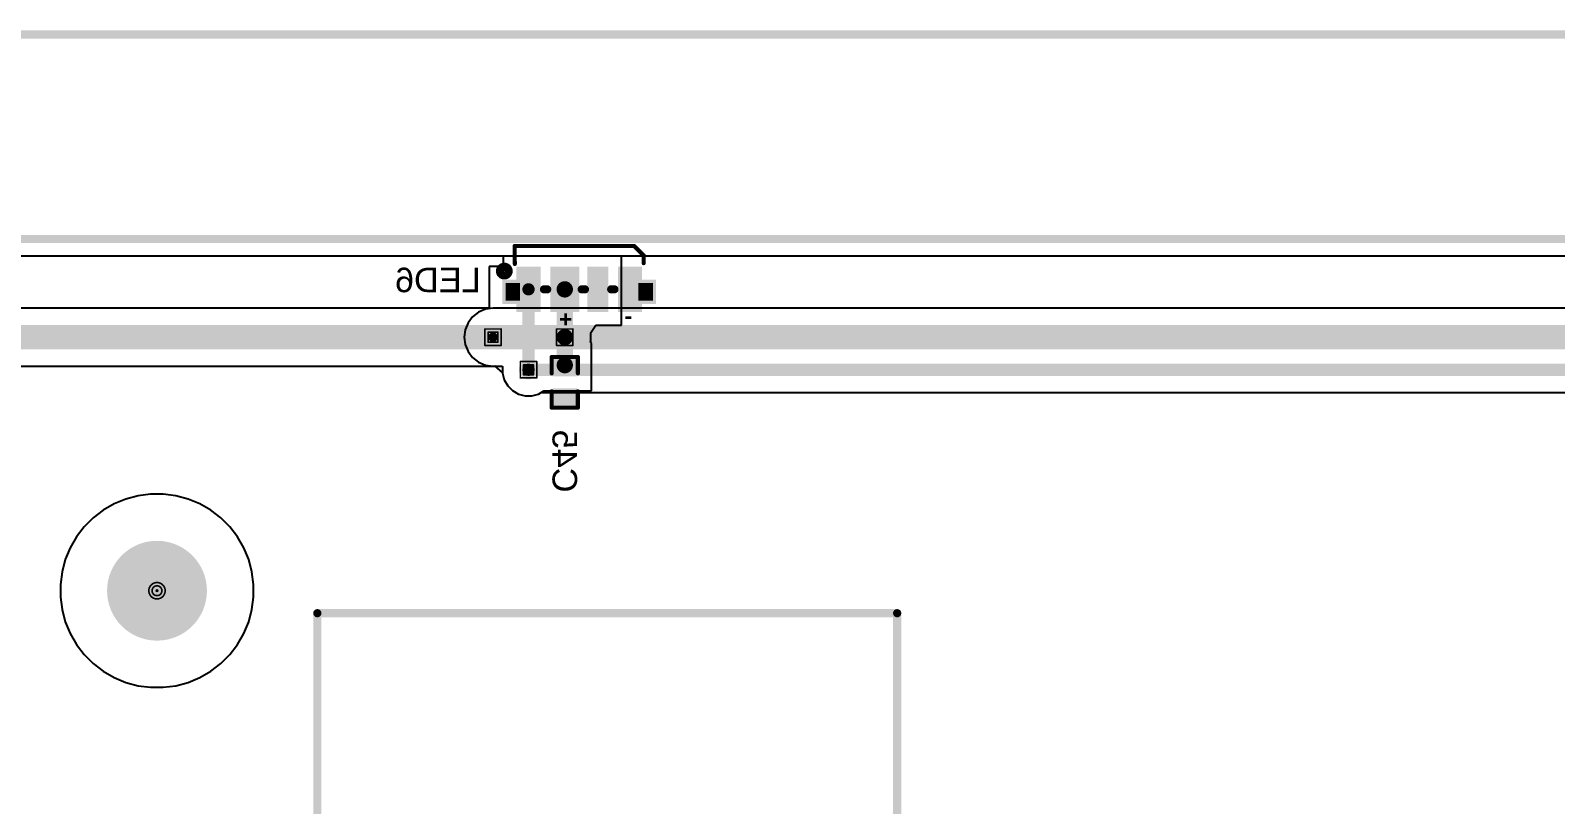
# Model space of a CAD drawing. Header units: inches. Extents: x 0 to 386, y 0 to 148.
# Drawn here: x 164.97 to 212.3, y 63.72 to 87.76 of the extents above; entities that cross this region are included whole.
import ezdxf

# ---------------------------------------------------------------- set-up
doc = ezdxf.new("R2010")
doc.units = ezdxf.units.IN
for name, color, linetype in [('Board outline', 216, 'Continuous'), ('Bottom Layer', 5, 'Continuous'), ('Bottom Overlay', 54, 'Continuous'), ('Bottom Paste', 16, 'Continuous'), ('Bottom Solder', 6, 'Continuous'), ('Dimensions', 6, 'Continuous'), ('Drill Drawing', 1, 'Continuous'), ('Multi-Layer', 9, 'Continuous'), ('Pad Holes', 156, 'Continuous'), ('Top Layer', 1, 'Continuous'), ('Top Overlay', 2, 'Continuous'), ('Top Solder', 216, 'Continuous'), ('Via Holes', 16, 'Continuous')]:
    doc.layers.add(name, color=color, linetype=linetype)
doc.styles.add('Arial', font='', dxfattribs={"height": 0.2})
doc.styles.add('Arial_Bold', font='', dxfattribs={"height": 0.2})
doc.styles.get('Arial').set_extended_font_data('Arial')
doc.styles.get('Arial_Bold').set_extended_font_data('Arial', bold=True)

# ---------------------------------------------------------------- blocks, each defined once
blk = doc.blocks.new('SK6812SIDE_A_B_1')
at = {"layer": 'Bottom Layer'}
for points in [[(-1.84999757, 0.63750063), (-1.29999867, 0.63750063), (-1.29999867, -0.56249951), (-1.84999757, -0.56249951)], [(-0.7999996699999999, 0.63750063), (-0.09999852999999999, 0.63750063), (-0.09999852999999999, -0.56249951), (-0.7999996699999999, -0.56249951)], [(0.35000057, 0.63750063), (0.7999996699999999, 0.63750063), (0.7999996699999999, -0.56249951), (0.35000057, -0.56249951)], [(1.84999757, -0.56249951), (1.29999867, -0.56249951), (1.29999867, 0.63750063), (1.84999757, 0.63750063)], [(-2.28499797, 0.23749889), (-1.83499887, 0.23749889), (-1.83499887, -0.31250001), (-2.28499797, -0.31250001)], [(2.28499797, -0.3125000100000001), (1.83499887, -0.3125000099999999), (1.83499887, 0.23749889), (2.28499797, 0.23749889)]]:
    blk.add_hatch(color=5, dxfattribs=at).paths.add_polyline_path(points)
at = {"layer": 'Bottom Paste'}
for points in [[(-1.84999757, 0.63750063), (-1.29999867, 0.63750063), (-1.29999867, -0.56249951), (-1.84999757, -0.56249951)], [(-0.7999996699999999, 0.63750063), (-0.09999852999999999, 0.63750063), (-0.09999852999999999, -0.56249951), (-0.7999996699999999, -0.56249951)], [(0.35000057, 0.63750063), (0.7999996699999999, 0.63750063), (0.7999996699999999, -0.56249951), (0.35000057, -0.56249951)], [(1.84999757, -0.56249951), (1.29999867, -0.56249951), (1.29999867, 0.63750063), (1.84999757, 0.63750063)], [(-2.28499797, 0.23749889), (-1.83499887, 0.23749889), (-1.83499887, -0.31250001), (-2.28499797, -0.31250001)], [(2.28499797, -0.3125000100000001), (1.83499887, -0.3125000099999999), (1.83499887, 0.23749889), (2.28499797, 0.23749889)]]:
    blk.add_hatch(color=16, dxfattribs=at).paths.add_polyline_path(points)
at = {"layer": 'Bottom Solder'}
for points in [[(-1.95159757, 0.73910063), (-1.19839867, 0.73910063), (-1.19839867, -0.66409951), (-1.95159757, -0.66409951)], [(-0.90159967, 0.73910063), (0.00160147, 0.73910063), (0.00160147, -0.66409951), (-0.90159967, -0.66409951)], [(0.24840057, 0.73910063), (0.90159967, 0.73910063), (0.90159967, -0.66409951), (0.24840057, -0.66409951)], [(1.95159757, -0.66409951), (1.19839867, -0.66409951), (1.19839867, 0.73910063), (1.95159757, 0.73910063)], [(-2.38659797, 0.33909889), (-1.73339887, 0.33909889), (-1.73339887, -0.41410001), (-2.38659797, -0.41410001)], [(2.38659797, -0.41410001), (1.73339887, -0.4141000099999999), (1.73339887, 0.33909889), (2.38659797, 0.3390988899999999)]]:
    blk.add_hatch(color=6, dxfattribs=at).paths.add_polyline_path(points)
at = {"layer": 'Bottom Overlay'}
for points in [[(-2.00644506, 1.3834999, 0.127, 0.127, 0), (1.70431968, 1.38349736, 0.127, 0.127, 0)], [(-2.00644506, 1.3834999, 0.127, 0.127, 0), (-1.99999854, 0.82490056, 0.127, 0.127, 0)], [(1.70431968, 1.38349736, 0.127, 0.127, 0), (2.00000108, 1.08781596, 0.127, 0.127, 0)], [(1.99999854, 0.85029802, 0.127, 0.127, 0), (2.00000108, 1.0922, 0.127, 0.127, 0)], [(-1.09240066, 0.0375031, 0.254, 0.254, 0), (-0.9939934399999999, 0.03750056, 0.254, 0.254, 0)], [(0.07760208, 0.03750056, 0.254, 0.254, 0), (0.17600168, 0.0375031, 0.254, 0.254, 0)], [(0.99200462, 0.03750056, 0.254, 0.254, 0), (1.09040422, 0.03750056, 0.254, 0.254, 0)]]:
    blk.add_lwpolyline(points, format="xyseb", dxfattribs=at)
for points in [[(-2.03819506, 1.3834999, 0.0635, 0.0635, 1), (-1.97469506, 1.3834999, 0.0635, 0.0635, 1)], [(-2.03819506, 1.3834999, 0.0635, 0.0635, 1), (-1.97469506, 1.3834999, 0.0635, 0.0635, 1)], [(1.67256968, 1.38349736, 0.0635, 0.0635, 1), (1.73606968, 1.38349736, 0.0635, 0.0635, 1)], [(1.67256968, 1.38349736, 0.0635, 0.0635, 1), (1.73606968, 1.38349736, 0.0635, 0.0635, 1)], [(1.96825108, 1.0922, 0.0635, 0.0635, 1), (2.03175108, 1.0922, 0.0635, 0.0635, 1)], [(1.96825108, 1.08781596, 0.0635, 0.0635, 1), (2.03175108, 1.08781596, 0.0635, 0.0635, 1)], [(-2.1925788, 0.6044285599999999, 0.254, 0.254, 1), (-2.4604472, 0.6044285599999999, 0.254, 0.254, 1)], [(-2.5239472, 0.6044285599999999, 0.127, 0.127, 1), (-2.3969472, 0.6044285599999999, 0.127, 0.127, 1)], [(-2.2560788, 0.6044285599999999, 0.127, 0.127, 1), (-2.1290788, 0.6044285599999999, 0.127, 0.127, 1)], [(-2.03174854, 0.82490056, 0.0635, 0.0635, 1), (-1.96824854, 0.82490056, 0.0635, 0.0635, 1)], [(1.96824854, 0.85029802, 0.0635, 0.0635, 1), (2.03174854, 0.85029802, 0.0635, 0.0635, 1)], [(-1.15590066, 0.0375031, 0.127, 0.127, 1), (-1.02890066, 0.0375031, 0.127, 0.127, 1)], [(-1.05749344, 0.03750056, 0.127, 0.127, 1), (-0.93049344, 0.03750056, 0.127, 0.127, 1)], [(0.01410208, 0.03750056, 0.127, 0.127, 1), (0.14110208, 0.03750056, 0.127, 0.127, 1)], [(0.11250168, 0.0375031, 0.127, 0.127, 1), (0.23950168, 0.0375031, 0.127, 0.127, 1)], [(0.9285046199999999, 0.03750056, 0.127, 0.127, 1), (1.05550462, 0.03750056, 0.127, 0.127, 1)], [(1.02690422, 0.03750056, 0.127, 0.127, 1), (1.15390422, 0.03750056, 0.127, 0.127, 1)]]:
    blk.add_lwpolyline(points, format="xyseb", close=True, dxfattribs=at)
at = {"layer": 'Bottom Overlay', "style": 'Arial_Bold', "text_generation_flag": 2}
for s, p in [('+', (-0.6240119599999999, -0.65238122)), ('-', (1.40799058, -0.65238122))]:
    blk.add_text(s, height=0.499999, rotation=180, dxfattribs=at).set_placement(p)
blk = doc.blocks.new('C___0402_B_4')
at = {"layer": 'Bottom Layer'}
for points in [[(-0.2413, 0.3175), (-0.2412999999999999, -0.3175), (-0.6985, -0.3175), (-0.6985, 0.3175)], [(0.6985, 0.3175), (0.6985, -0.3175), (0.2413, -0.3175), (0.2412999999999999, 0.3175)]]:
    blk.add_hatch(color=5, dxfattribs=at).paths.add_polyline_path(points)
at = {"layer": 'Bottom Paste'}
for points in [[(-0.2413, 0.3175), (-0.2412999999999999, -0.3175), (-0.6985, -0.3175), (-0.6985, 0.3175)], [(0.6985, 0.3175), (0.6985, -0.3175), (0.2413, -0.3175), (0.2412999999999999, 0.3175)]]:
    blk.add_hatch(color=16, dxfattribs=at).paths.add_polyline_path(points)
at = {"layer": 'Bottom Solder'}
for points in [[(-0.18130012, 0.37749988), (-0.18130012, -0.37749988), (-0.7584998799999999, -0.37749988), (-0.7584998799999999, 0.37749988)], [(0.7584998799999999, 0.37749988), (0.7584998799999999, -0.37749988), (0.18130012, -0.37749988), (0.18130012, 0.37749988)]]:
    blk.add_hatch(color=6, dxfattribs=at).paths.add_polyline_path(points)
at = {"layer": 'Bottom Overlay'}
for points in [[(-0.7874, 0.4064, 0.127, 0.127, 0), (-0.2794, 0.4064, 0.127, 0.127, 0)], [(-0.7874, 0.4064, 0.127, 0.127, 0), (-0.7874, -0.4064, 0.127, 0.127, 0)], [(0.2794, 0.4064, 0.127, 0.127, 0), (0.7874, 0.4064, 0.127, 0.127, 0)], [(0.7874, 0.4064, 0.127, 0.127, 0), (0.7874, -0.4064, 0.127, 0.127, 0)], [(-0.7874, -0.4064, 0.127, 0.127, 0), (-0.2794, -0.4064, 0.127, 0.127, 0)], [(0.7874, -0.4064, 0.127, 0.127, 0), (0.2794, -0.40640254, 0.127, 0.127, 0)]]:
    blk.add_lwpolyline(points, format="xyseb", dxfattribs=at)
for points in [[(-0.8191499999999999, 0.4064, 0.0635, 0.0635, 1), (-0.7556499999999999, 0.4064, 0.0635, 0.0635, 1)], [(-0.8191499999999999, 0.4064, 0.0635, 0.0635, 1), (-0.7556499999999999, 0.4064, 0.0635, 0.0635, 1)], [(-0.31115, 0.4064, 0.0635, 0.0635, 1), (-0.24765, 0.4064, 0.0635, 0.0635, 1)], [(0.24765, 0.4064, 0.0635, 0.0635, 1), (0.31115, 0.4064, 0.0635, 0.0635, 1)], [(0.7556499999999999, 0.4064, 0.0635, 0.0635, 1), (0.8191499999999999, 0.4064, 0.0635, 0.0635, 1)], [(0.7556499999999999, 0.4064, 0.0635, 0.0635, 1), (0.8191499999999999, 0.4064, 0.0635, 0.0635, 1)], [(-0.8191499999999999, -0.4064, 0.0635, 0.0635, 1), (-0.7556499999999999, -0.4064, 0.0635, 0.0635, 1)], [(-0.8191499999999999, -0.4064, 0.0635, 0.0635, 1), (-0.7556499999999999, -0.4064, 0.0635, 0.0635, 1)], [(-0.31115, -0.4064, 0.0635, 0.0635, 1), (-0.24765, -0.4064, 0.0635, 0.0635, 1)], [(0.24765, -0.40640254, 0.0635, 0.0635, 1), (0.31115, -0.40640254, 0.0635, 0.0635, 1)], [(0.7556499999999999, -0.4064, 0.0635, 0.0635, 1), (0.8191499999999999, -0.4064, 0.0635, 0.0635, 1)], [(0.7556499999999999, -0.4064, 0.0635, 0.0635, 1), (0.8191499999999999, -0.4064, 0.0635, 0.0635, 1)]]:
    blk.add_lwpolyline(points, format="xyseb", close=True, dxfattribs=at)

msp = doc.modelspace()

# ---------------------------------------------------------------- hatches: boundary and pattern name
at = {"layer": 'Bottom Layer'}
h = msp.add_hatch(color=5, dxfattribs=at)
edge = h.paths.add_edge_path()
edge.add_arc((179.324, 78.232), 0.2999994, 0, 360)
h = msp.add_hatch(color=5, dxfattribs=at)
edge = h.paths.add_edge_path()
edge.add_arc((181.5500052, 78.2320127), 0.2999994, 0, 360)
h = msp.add_hatch(color=5, dxfattribs=at)
edge = h.paths.add_edge_path()
edge.add_arc((180.42500618, 77.21978714), 0.2999994, 0, 360)
at = {"layer": 'Bottom Solder'}
h = msp.add_hatch(color=6, dxfattribs=at)
edge = h.paths.add_edge_path()
edge.add_arc((168.89249432, 70.35799999999999), 0.0508, 0, 360)
at = {"layer": 'Pad Holes'}
h = msp.add_hatch(color=7, dxfattribs=at)
edge = h.paths.add_edge_path()
edge.add_arc((168.89249432, 70.35799999999999), 1.54999944, 0, 360)
at = {"layer": 'Top Layer'}
h = msp.add_hatch(color=1, dxfattribs=at)
edge = h.paths.add_edge_path()
edge.add_arc((179.324, 78.232), 0.2999994, 0, 360)
h = msp.add_hatch(color=1, dxfattribs=at)
edge = h.paths.add_edge_path()
edge.add_arc((181.5500052, 78.2320127), 0.2999994, 0, 360)
h = msp.add_hatch(color=1, dxfattribs=at)
edge = h.paths.add_edge_path()
edge.add_arc((180.42500618, 77.21978714), 0.2999994, 0, 360)
at = {"layer": 'Top Solder'}
h = msp.add_hatch(color=216, dxfattribs=at)
edge = h.paths.add_edge_path()
edge.add_arc((168.89249432, 70.35799999999999), 0.0508, 0, 360)
at = {"layer": 'Via Holes'}
h = msp.add_hatch(color=7, dxfattribs=at)
edge = h.paths.add_edge_path()
edge.add_arc((179.324, 78.232), 0.1499997, 0, 360)
h = msp.add_hatch(color=7, dxfattribs=at)
edge = h.paths.add_edge_path()
edge.add_arc((181.5500052, 78.2320127), 0.1499997, 0, 360)
h = msp.add_hatch(color=7, dxfattribs=at)
edge = h.paths.add_edge_path()
edge.add_arc((180.42500618, 77.21978714), 0.1499997, 0, 360)

# ---------------------------------------------------------------- linework, layer by layer
at = {"layer": 'Board outline'}
msp.add_lwpolyline([(2.9972, 81.28, 0.254, 0.254, 0), (251.0028, 81.28, 0.254, 0.254, 0)], format="xyseb", dxfattribs=at)
at = {"layer": 'Bottom Layer'}
for p, q in [((132.51111674, 80.76206098), (179.642008, 80.76206098)), ((179.642008, 80.76206098), (179.642008, 80.42601898)), ((183.3080027, 78.61002312), (183.3080027, 80.76206098)), ((183.3080027, 80.76206098), (248.93578864, 80.76206098)), ((179.642008, 80.42601898), (179.2070076, 80.42601898)), ((179.2070076, 80.42601898), (179.2070076, 79.1286708)), ((179.2070076, 79.1286708), (148.99642032, 79.12866826)), ((182.3532802, 78.35602057999999), (182.51883486, 78.61002312)), ((182.51883486, 78.61002312), (183.3080027, 78.61002312)), ((182.34495916, 78.07695077999999), (182.3580046, 78.1256375)), ((182.3580046, 78.3383879), (182.3532802, 78.35602057999999)), ((182.3580046, 78.1256375), (182.3580046, 78.3383879)), ((182.37593446, 78.0365851), (182.34495916, 78.07695077999999)), ((182.37593192, 76.56338509999999), (182.37593192, 78.0365851)), ((182.37593192, 78.0365851), (182.37593446, 78.0365851)), ((148.9964, 77.33532665999999), (179.324, 77.33532919999999)), ((179.324, 77.33532919999999), (179.36927042, 77.34129057999999)), ((179.36927042, 77.34129057999999), (179.61700678, 77.13009212)), ((179.61700678, 77.13009212), (179.61700678, 77.11341194)), ((179.61700678, 77.11341194), (179.67207144, 76.9079107)), ((179.67207144, 76.9079107), (179.77844664, 76.72366418)), ((179.77844664, 76.72366418), (179.92888322, 76.5732276)), ((179.92888322, 76.5732276), (180.11312974, 76.4668524)), ((180.11312974, 76.4668524), (180.31863098, 76.41178774)), ((180.31863098, 76.41178774), (180.53138138, 76.41178774)), ((180.53138138, 76.41178774), (180.73688262, 76.4668524)), ((180.73688262, 76.4668524), (180.90408066, 76.56338509999999)), ((180.90408066, 76.56338509999999), (182.37593192, 76.56338509999999)), ((167.56278146, 73.05439034), (167.22220556, 72.85775878)), ((167.9261056, 73.2048828), (167.56278146, 73.05439034)), ((168.30596768, 73.30666821999999), (167.9261056, 73.2048828)), ((168.69586276, 73.35799908), (168.30596768, 73.30666821999999)), ((169.08912334, 73.35799908), (168.69586276, 73.35799908)), ((169.47901842, 73.30666821999999), (169.08912334, 73.35799908)), ((169.8588805, 73.2048828), (169.47901842, 73.30666821999999)), ((170.22220464, 73.05439034), (169.8588805, 73.2048828)), ((170.56278054, 72.85775878), (170.22220464, 73.05439034)), ((166.91021228, 72.61835616), (166.63213562, 72.3402795)), ((167.22220556, 72.85775878), (166.91021228, 72.61835616)), ((170.87477382, 72.61835616), (170.56278054, 72.85775878)), ((171.15285048, 72.3402795), (170.87477382, 72.61835616)), ((166.392733, 72.02828622), (166.19610144, 71.68771032)), ((166.63213562, 72.3402795), (166.392733, 72.02828622)), ((171.3922531, 72.02828622), (171.15285048, 72.3402795)), ((171.58888466, 71.68771032), (171.3922531, 72.02828622)), ((166.19610144, 71.68771032), (166.04560898, 71.32438617999999)), ((171.73937712, 71.32438617999999), (171.58888466, 71.68771032)), ((166.04560898, 71.32438617999999), (165.94382356, 70.9445241)), ((171.84116254, 70.9445241), (171.73937712, 71.32438617999999)), ((165.94382356, 70.9445241), (165.89249524, 70.55462902000001)), ((165.89249524, 70.55462902000001), (165.89249524, 70.16136843999999)), ((171.8924934, 70.55462902000001), (171.84116254, 70.9445241)), ((171.8924934, 70.16136843999999), (171.8924934, 70.55462902000001)), ((165.89249524, 70.16136843999999), (165.94382356, 69.77147336)), ((171.84116254, 69.77147336), (171.8924934, 70.16136843999999)), ((165.94382356, 69.77147336), (166.04560898, 69.39161127999999)), ((171.73937712, 69.39161127999999), (171.84116254, 69.77147336)), ((166.04560898, 69.39161127999999), (166.19610144, 69.02828714)), ((171.58888466, 69.02828714), (171.73937712, 69.39161127999999)), ((166.19610144, 69.02828714), (166.392733, 68.68771124)), ((166.392733, 68.68771124), (166.63213562, 68.37571796)), ((171.15285048, 68.37571796), (171.3922531, 68.68771124)), ((171.3922531, 68.68771124), (171.58888466, 69.02828714)), ((166.63213562, 68.37571796), (166.91021228, 68.09764129999999)), ((170.87477382, 68.09764129999999), (171.15285048, 68.37571796)), ((166.91021228, 68.09764129999999), (167.22220556, 67.85823868)), ((167.22220556, 67.85823868), (167.56278146, 67.66160712)), ((170.22220464, 67.66160712), (170.56278054, 67.85823868)), ((170.56278054, 67.85823868), (170.87477382, 68.09764129999999)), ((167.56278146, 67.66160712), (167.9261056, 67.51111466)), ((167.9261056, 67.51111466), (168.30596768, 67.40932924)), ((168.30596768, 67.40932924), (168.69586276, 67.35800092)), ((168.69586276, 67.35800092), (169.08912334, 67.35800092)), ((169.08912334, 67.35800092), (169.47901842, 67.40932924)), ((169.47901842, 67.40932924), (169.8588805, 67.51111466)), ((169.8588805, 67.51111466), (170.22220464, 67.66160712))]:
    msp.add_line(p, q, dxfattribs=at)
for points in [[(180.42500618, 77.21978714, 0.3809999999999999, 0.3809999999999999, 0), (180.42500618, 79.71802192, 0.3809999999999999, 0.3809999999999999, 0)], [(181.5500052, 78.2320127, 0.508, 0.508, 0), (181.5500052, 79.71716848, 0.508, 0.508, 0)], [(148.9964, 78.23199745999999, 0.7619999999999999, 0.7619999999999999, 0), (179.324, 78.232, 0.7619999999999999, 0.7619999999999999, 0)], [(181.55043192, 77.36390928, 0.508, 0.508, 0), (181.55043192, 78.23158597999999, 0.508, 0.508, 0)]]:
    msp.add_lwpolyline(points, format="xyseb", dxfattribs=at)
for points in [[(180.32975618, 79.71802192, 0.1905, 0.1905, 1), (180.52025618, 79.71802192, 0.1905, 0.1905, 1)], [(181.4230052, 79.71716848, 0.254, 0.254, 1), (181.6770052, 79.71716848, 0.254, 0.254, 1)], [(179.1335, 78.232, 0.3809999999999999, 0.3809999999999999, 1), (179.5145, 78.232, 0.3809999999999999, 0.3809999999999999, 1)], [(181.4230052, 78.2320127, 0.254, 0.254, 1), (181.6770052, 78.2320127, 0.254, 0.254, 1)], [(181.42343192, 78.23158597999999, 0.254, 0.254, 1), (181.67743192, 78.23158597999999, 0.254, 0.254, 1)], [(180.32975618, 77.21978714, 0.1905, 0.1905, 1), (180.52025618, 77.21978714, 0.1905, 0.1905, 1)], [(181.42343192, 77.36390928, 0.254, 0.254, 1), (181.67743192, 77.36390928, 0.254, 0.254, 1)]]:
    msp.add_lwpolyline(points, format="xyseb", close=True, dxfattribs=at)
at = {"layer": 'Dimensions'}
msp.add_lwpolyline([(132.71315088, 87.63, 0.254, 0.254, 0), (254, 87.63, 0.254, 0.254, 0)], format="xyseb", dxfattribs=at)
at = {"layer": 'Drill Drawing'}
for points in [[(179.07, 78.48599999999999, 0.0508, 0.0508, 0), (179.578, 78.48599999999999, 0.0508, 0.0508, 0)], [(179.07, 77.978, 0.0508, 0.0508, 0), (179.07, 78.48599999999999, 0.0508, 0.0508, 0)], [(179.1716, 78.38439999999999, 0.0508, 0.0508, 0), (179.4764, 78.38439999999999, 0.0508, 0.0508, 0)], [(179.1716, 78.07959999999999, 0.0508, 0.0508, 0), (179.1716, 78.38439999999999, 0.0508, 0.0508, 0)], [(179.4764, 78.07959999999999, 0.0508, 0.0508, 0), (179.4764, 78.38439999999999, 0.0508, 0.0508, 0)], [(179.578, 77.978, 0.0508, 0.0508, 0), (179.578, 78.48599999999999, 0.0508, 0.0508, 0)], [(181.2960052, 78.48601269999999, 0.0508, 0.0508, 0), (181.8040052, 78.48601269999999, 0.0508, 0.0508, 0)], [(181.2960052, 77.9780127, 0.0508, 0.0508, 0), (181.2960052, 78.48601269999999, 0.0508, 0.0508, 0)], [(181.3976052, 78.3844127, 0.0508, 0.0508, 0), (181.7024052, 78.3844127, 0.0508, 0.0508, 0)], [(181.3976052, 78.0796127, 0.0508, 0.0508, 0), (181.3976052, 78.3844127, 0.0508, 0.0508, 0)], [(181.7024052, 78.0796127, 0.0508, 0.0508, 0), (181.7024052, 78.3844127, 0.0508, 0.0508, 0)], [(181.8040052, 77.9780127, 0.0508, 0.0508, 0), (181.8040052, 78.48601269999999, 0.0508, 0.0508, 0)], [(179.07, 77.978, 0.0508, 0.0508, 0), (179.578, 77.978, 0.0508, 0.0508, 0)], [(179.1716, 78.07959999999999, 0.0508, 0.0508, 0), (179.4764, 78.07959999999999, 0.0508, 0.0508, 0)], [(181.2960052, 77.9780127, 0.0508, 0.0508, 0), (181.8040052, 77.9780127, 0.0508, 0.0508, 0)], [(181.3976052, 78.0796127, 0.0508, 0.0508, 0), (181.7024052, 78.0796127, 0.0508, 0.0508, 0)], [(180.17100618, 77.47378714, 0.0508, 0.0508, 0), (180.67900618, 77.47378714, 0.0508, 0.0508, 0)], [(180.17100618, 76.96578714, 0.0508, 0.0508, 0), (180.17100618, 77.47378714, 0.0508, 0.0508, 0)], [(180.27260618, 77.37218714, 0.0508, 0.0508, 0), (180.57740618, 77.37218714, 0.0508, 0.0508, 0)], [(180.27260618, 77.06738714, 0.0508, 0.0508, 0), (180.27260618, 77.37218714, 0.0508, 0.0508, 0)], [(180.57740618, 77.06738714, 0.0508, 0.0508, 0), (180.57740618, 77.37218714, 0.0508, 0.0508, 0)], [(180.67900618, 76.96578714, 0.0508, 0.0508, 0), (180.67900618, 77.47378714, 0.0508, 0.0508, 0)], [(180.17100618, 76.96578714, 0.0508, 0.0508, 0), (180.67900618, 76.96578714, 0.0508, 0.0508, 0)], [(180.27260618, 77.06738714, 0.0508, 0.0508, 0), (180.57740618, 77.06738714, 0.0508, 0.0508, 0)]]:
    msp.add_lwpolyline(points, format="xyseb", dxfattribs=at)
for points in [[(179.0573, 78.48599999999999, 0.0254, 0.0254, 1), (179.0827, 78.48599999999999, 0.0254, 0.0254, 1)], [(179.0573, 78.48599999999999, 0.0254, 0.0254, 1), (179.0827, 78.48599999999999, 0.0254, 0.0254, 1)], [(179.1589, 78.38439999999999, 0.0254, 0.0254, 1), (179.1843, 78.38439999999999, 0.0254, 0.0254, 1)], [(179.1589, 78.38439999999999, 0.0254, 0.0254, 1), (179.1843, 78.38439999999999, 0.0254, 0.0254, 1)], [(179.4637, 78.38439999999999, 0.0254, 0.0254, 1), (179.4891, 78.38439999999999, 0.0254, 0.0254, 1)], [(179.4637, 78.38439999999999, 0.0254, 0.0254, 1), (179.4891, 78.38439999999999, 0.0254, 0.0254, 1)], [(179.5653, 78.48599999999999, 0.0254, 0.0254, 1), (179.5907, 78.48599999999999, 0.0254, 0.0254, 1)], [(179.5653, 78.48599999999999, 0.0254, 0.0254, 1), (179.5907, 78.48599999999999, 0.0254, 0.0254, 1)], [(181.2833052, 78.48601269999999, 0.0254, 0.0254, 1), (181.3087052, 78.48601269999999, 0.0254, 0.0254, 1)], [(181.2833052, 78.48601269999999, 0.0254, 0.0254, 1), (181.3087052, 78.48601269999999, 0.0254, 0.0254, 1)], [(181.3849052, 78.3844127, 0.0254, 0.0254, 1), (181.4103052, 78.3844127, 0.0254, 0.0254, 1)], [(181.3849052, 78.3844127, 0.0254, 0.0254, 1), (181.4103052, 78.3844127, 0.0254, 0.0254, 1)], [(181.6897052, 78.3844127, 0.0254, 0.0254, 1), (181.7151052, 78.3844127, 0.0254, 0.0254, 1)], [(181.6897052, 78.3844127, 0.0254, 0.0254, 1), (181.7151052, 78.3844127, 0.0254, 0.0254, 1)], [(181.7913052, 78.48601269999999, 0.0254, 0.0254, 1), (181.8167052, 78.48601269999999, 0.0254, 0.0254, 1)], [(181.7913052, 78.48601269999999, 0.0254, 0.0254, 1), (181.8167052, 78.48601269999999, 0.0254, 0.0254, 1)], [(179.0573, 77.978, 0.0254, 0.0254, 1), (179.0827, 77.978, 0.0254, 0.0254, 1)], [(179.0573, 77.978, 0.0254, 0.0254, 1), (179.0827, 77.978, 0.0254, 0.0254, 1)], [(179.1589, 78.07959999999999, 0.0254, 0.0254, 1), (179.1843, 78.07959999999999, 0.0254, 0.0254, 1)], [(179.1589, 78.07959999999999, 0.0254, 0.0254, 1), (179.1843, 78.07959999999999, 0.0254, 0.0254, 1)], [(179.4637, 78.07959999999999, 0.0254, 0.0254, 1), (179.4891, 78.07959999999999, 0.0254, 0.0254, 1)], [(179.4637, 78.07959999999999, 0.0254, 0.0254, 1), (179.4891, 78.07959999999999, 0.0254, 0.0254, 1)], [(179.5653, 77.978, 0.0254, 0.0254, 1), (179.5907, 77.978, 0.0254, 0.0254, 1)], [(179.5653, 77.978, 0.0254, 0.0254, 1), (179.5907, 77.978, 0.0254, 0.0254, 1)], [(181.2833052, 77.9780127, 0.0254, 0.0254, 1), (181.3087052, 77.9780127, 0.0254, 0.0254, 1)], [(181.2833052, 77.9780127, 0.0254, 0.0254, 1), (181.3087052, 77.9780127, 0.0254, 0.0254, 1)], [(181.3849052, 78.0796127, 0.0254, 0.0254, 1), (181.4103052, 78.0796127, 0.0254, 0.0254, 1)], [(181.3849052, 78.0796127, 0.0254, 0.0254, 1), (181.4103052, 78.0796127, 0.0254, 0.0254, 1)], [(181.6897052, 78.0796127, 0.0254, 0.0254, 1), (181.7151052, 78.0796127, 0.0254, 0.0254, 1)], [(181.6897052, 78.0796127, 0.0254, 0.0254, 1), (181.7151052, 78.0796127, 0.0254, 0.0254, 1)], [(181.7913052, 77.9780127, 0.0254, 0.0254, 1), (181.8167052, 77.9780127, 0.0254, 0.0254, 1)], [(181.7913052, 77.9780127, 0.0254, 0.0254, 1), (181.8167052, 77.9780127, 0.0254, 0.0254, 1)], [(180.15830618, 77.47378714, 0.0254, 0.0254, 1), (180.18370618, 77.47378714, 0.0254, 0.0254, 1)], [(180.15830618, 77.47378714, 0.0254, 0.0254, 1), (180.18370618, 77.47378714, 0.0254, 0.0254, 1)], [(180.25990618, 77.37218714, 0.0254, 0.0254, 1), (180.28530618, 77.37218714, 0.0254, 0.0254, 1)], [(180.25990618, 77.37218714, 0.0254, 0.0254, 1), (180.28530618, 77.37218714, 0.0254, 0.0254, 1)], [(180.56470618, 77.37218714, 0.0254, 0.0254, 1), (180.59010618, 77.37218714, 0.0254, 0.0254, 1)], [(180.56470618, 77.37218714, 0.0254, 0.0254, 1), (180.59010618, 77.37218714, 0.0254, 0.0254, 1)], [(180.66630618, 77.47378714, 0.0254, 0.0254, 1), (180.69170618, 77.47378714, 0.0254, 0.0254, 1)], [(180.66630618, 77.47378714, 0.0254, 0.0254, 1), (180.69170618, 77.47378714, 0.0254, 0.0254, 1)], [(180.15830618, 76.96578714, 0.0254, 0.0254, 1), (180.18370618, 76.96578714, 0.0254, 0.0254, 1)], [(180.15830618, 76.96578714, 0.0254, 0.0254, 1), (180.18370618, 76.96578714, 0.0254, 0.0254, 1)], [(180.25990618, 77.06738714, 0.0254, 0.0254, 1), (180.28530618, 77.06738714, 0.0254, 0.0254, 1)], [(180.25990618, 77.06738714, 0.0254, 0.0254, 1), (180.28530618, 77.06738714, 0.0254, 0.0254, 1)], [(180.56470618, 77.06738714, 0.0254, 0.0254, 1), (180.59010618, 77.06738714, 0.0254, 0.0254, 1)], [(180.56470618, 77.06738714, 0.0254, 0.0254, 1), (180.59010618, 77.06738714, 0.0254, 0.0254, 1)], [(180.66630618, 76.96578714, 0.0254, 0.0254, 1), (180.69170618, 76.96578714, 0.0254, 0.0254, 1)], [(180.66630618, 76.96578714, 0.0254, 0.0254, 1), (180.69170618, 76.96578714, 0.0254, 0.0254, 1)], [(169.14649432, 70.35799999999999, 0.0508, 0.0508, 1), (168.63849432, 70.35799999999999, 0.0508, 0.0508, 1)], [(169.04489432, 70.35799999999999, 0.0508, 0.0508, 1), (168.74009432, 70.35799999999999, 0.0508, 0.0508, 1)], [(168.62579432, 70.35799999999999, 0.0254, 0.0254, 1), (168.65119432, 70.35799999999999, 0.0254, 0.0254, 1)], [(168.72739432, 70.35799999999999, 0.0254, 0.0254, 1), (168.75279432, 70.35799999999999, 0.0254, 0.0254, 1)], [(169.03219432, 70.35799999999999, 0.0254, 0.0254, 1), (169.05759432, 70.35799999999999, 0.0254, 0.0254, 1)], [(169.13379432, 70.35799999999999, 0.0254, 0.0254, 1), (169.15919432, 70.35799999999999, 0.0254, 0.0254, 1)]]:
    msp.add_lwpolyline(points, format="xyseb", close=True, dxfattribs=at)
at = {"layer": 'Multi-Layer'}
for p, q in [((167.56278146, 73.05439034), (167.22220556, 72.85775878)), ((167.9261056, 73.2048828), (167.56278146, 73.05439034)), ((168.30596768, 73.30666821999999), (167.9261056, 73.2048828)), ((168.69586276, 73.35799908), (168.30596768, 73.30666821999999)), ((168.89249432, 73.35799908), (168.69586276, 73.35799908)), ((169.08912334, 73.35799908), (168.89249432, 73.35799908)), ((169.47901842, 73.30666821999999), (169.08912334, 73.35799908)), ((169.8588805, 73.2048828), (169.47901842, 73.30666821999999)), ((170.22220464, 73.05439034), (169.8588805, 73.2048828)), ((170.56278054, 72.85775878), (170.22220464, 73.05439034)), ((166.91021228, 72.61835616), (166.63213562, 72.3402795)), ((167.22220556, 72.85775878), (166.91021228, 72.61835616)), ((170.87477382, 72.61835616), (170.56278054, 72.85775878)), ((171.15285048, 72.3402795), (170.87477382, 72.61835616)), ((166.392733, 72.02828622), (166.19610144, 71.68771032)), ((166.63213562, 72.3402795), (166.392733, 72.02828622)), ((171.3922531, 72.02828622), (171.15285048, 72.3402795)), ((171.58888466, 71.68771032), (171.3922531, 72.02828622)), ((166.19610144, 71.68771032), (166.04560898, 71.32438617999999)), ((171.73937712, 71.32438617999999), (171.58888466, 71.68771032)), ((166.04560898, 71.32438617999999), (165.94382356, 70.9445241)), ((171.84116254, 70.9445241), (171.73937712, 71.32438617999999)), ((165.94382356, 70.9445241), (165.89249524, 70.55462902000001)), ((165.89249524, 70.55462902000001), (165.89249524, 70.35799999999999)), ((171.8924934, 70.55462902000001), (171.84116254, 70.9445241)), ((171.8924934, 70.35799999999999), (171.8924934, 70.55462902000001)), ((165.89249524, 70.35799999999999), (165.89249524, 70.16136843999999)), ((165.89249524, 70.16136843999999), (165.94382356, 69.77147336)), ((171.84116254, 69.77147336), (171.8924934, 70.16136843999999)), ((171.8924934, 70.35799999999999), (171.8924934, 70.35799999999999)), ((171.8924934, 70.16136843999999), (171.8924934, 70.35799999999999)), ((165.94382356, 69.77147336), (166.04560898, 69.39161127999999)), ((171.73937712, 69.39161127999999), (171.84116254, 69.77147336)), ((166.04560898, 69.39161127999999), (166.19610144, 69.02828714)), ((171.58888466, 69.02828714), (171.73937712, 69.39161127999999)), ((166.19610144, 69.02828714), (166.392733, 68.68771124)), ((166.392733, 68.68771124), (166.63213562, 68.37571796)), ((171.15285048, 68.37571796), (171.3922531, 68.68771124)), ((171.3922531, 68.68771124), (171.58888466, 69.02828714)), ((166.63213562, 68.37571796), (166.91021228, 68.09764129999999)), ((170.87477382, 68.09764129999999), (171.15285048, 68.37571796)), ((166.91021228, 68.09764129999999), (167.22220556, 67.85823868)), ((167.22220556, 67.85823868), (167.56278146, 67.66160712)), ((170.22220464, 67.66160712), (170.56278054, 67.85823868)), ((170.56278054, 67.85823868), (170.87477382, 68.09764129999999)), ((167.56278146, 67.66160712), (167.9261056, 67.51111466)), ((167.9261056, 67.51111466), (168.30596768, 67.40932924)), ((168.30596768, 67.40932924), (168.69586276, 67.35800092)), ((168.69586276, 67.35800092), (168.89249432, 67.35800092)), ((168.89249432, 67.35800092), (169.08912334, 67.35800092)), ((169.08912334, 67.35800092), (169.47901842, 67.40932924)), ((169.47901842, 67.40932924), (169.8588805, 67.51111466)), ((169.8588805, 67.51111466), (170.22220464, 67.66160712))]:
    msp.add_line(p, q, dxfattribs=at)
at = {"layer": 'Top Layer'}
for p, q in [((152.69069792, 80.76206098), (248.93578864, 80.76206098)), ((179.09192528, 79.09811713999999), (178.8756646, 79.00853896)), ((179.324, 79.1286708), (179.09192528, 79.09811713999999)), ((181.54990868, 79.1286708), (179.324, 79.1286708)), ((181.5500052, 79.1286835), (181.54990868, 79.1286708)), ((239.92360194, 79.1286835), (181.5500052, 79.1286835)), ((178.54746104, 78.68033539999999), (178.45788286, 78.46407472)), ((178.68995758, 78.86604242), (178.54746104, 78.68033539999999)), ((178.8756646, 79.00853896), (178.68995758, 78.86604242)), ((178.45788286, 78.46407472), (178.4273292, 78.232)), ((178.4273292, 78.232), (178.45788286, 77.99992527999999)), ((178.45788286, 77.99992527999999), (178.54746104, 77.7836646)), ((178.54746104, 77.7836646), (178.68995758, 77.59795758)), ((178.68995758, 77.59795758), (178.8756646, 77.45546104)), ((178.8756646, 77.45546104), (179.09192528, 77.36588286)), ((179.09192528, 77.36588286), (179.324, 77.33532919999999)), ((179.324, 77.33532919999999), (179.60997098, 77.33532919999999)), ((179.60997098, 77.33532919999999), (179.61700678, 77.3261598)), ((179.61700678, 77.3261598), (179.61700678, 77.11341194)), ((179.61700678, 77.11341194), (179.67207144, 76.9079107)), ((179.67207144, 76.9079107), (179.77844664, 76.72366418)), ((179.77844664, 76.72366418), (179.92888322, 76.5732276)), ((179.92888322, 76.5732276), (180.11312974, 76.4668524)), ((180.11312974, 76.4668524), (180.31863098, 76.41178774)), ((180.31863098, 76.41178774), (180.53138138, 76.41178774)), ((180.53138138, 76.41178774), (180.73688262, 76.4668524)), ((180.73688262, 76.4668524), (180.82073056, 76.51526226)), ((180.82073056, 76.51526226), (239.78696264, 76.51526226)), ((167.56278146, 73.05439034), (167.22220556, 72.85775878)), ((167.9261056, 73.2048828), (167.56278146, 73.05439034)), ((168.30596768, 73.30666821999999), (167.9261056, 73.2048828)), ((168.69586276, 73.35799908), (168.30596768, 73.30666821999999)), ((169.08912334, 73.35799908), (168.69586276, 73.35799908)), ((169.47901842, 73.30666821999999), (169.08912334, 73.35799908)), ((169.8588805, 73.2048828), (169.47901842, 73.30666821999999)), ((170.22220464, 73.05439034), (169.8588805, 73.2048828)), ((170.56278054, 72.85775878), (170.22220464, 73.05439034)), ((166.91021228, 72.61835616), (166.63213562, 72.3402795)), ((167.22220556, 72.85775878), (166.91021228, 72.61835616)), ((170.87477382, 72.61835616), (170.56278054, 72.85775878)), ((171.15285048, 72.3402795), (170.87477382, 72.61835616)), ((166.392733, 72.02828622), (166.19610144, 71.68771032)), ((166.63213562, 72.3402795), (166.392733, 72.02828622)), ((171.3922531, 72.02828622), (171.15285048, 72.3402795)), ((171.58888466, 71.68771032), (171.3922531, 72.02828622)), ((166.19610144, 71.68771032), (166.04560898, 71.32438617999999)), ((171.73937712, 71.32438617999999), (171.58888466, 71.68771032)), ((166.04560898, 71.32438617999999), (165.94382356, 70.9445241)), ((171.84116254, 70.9445241), (171.73937712, 71.32438617999999)), ((165.94382356, 70.9445241), (165.89249524, 70.55462902000001)), ((165.89249524, 70.55462902000001), (165.89249524, 70.16136843999999)), ((171.8924934, 70.55462902000001), (171.84116254, 70.9445241)), ((171.8924934, 70.16136843999999), (171.8924934, 70.55462902000001)), ((165.89249524, 70.16136843999999), (165.94382356, 69.77147336)), ((171.84116254, 69.77147336), (171.8924934, 70.16136843999999)), ((165.94382356, 69.77147336), (166.04560898, 69.39161127999999)), ((171.73937712, 69.39161127999999), (171.84116254, 69.77147336)), ((166.04560898, 69.39161127999999), (166.19610144, 69.02828714)), ((171.58888466, 69.02828714), (171.73937712, 69.39161127999999)), ((166.19610144, 69.02828714), (166.392733, 68.68771124)), ((166.392733, 68.68771124), (166.63213562, 68.37571796)), ((171.15285048, 68.37571796), (171.3922531, 68.68771124)), ((171.3922531, 68.68771124), (171.58888466, 69.02828714)), ((166.63213562, 68.37571796), (166.91021228, 68.09764129999999)), ((170.87477382, 68.09764129999999), (171.15285048, 68.37571796)), ((166.91021228, 68.09764129999999), (167.22220556, 67.85823868)), ((167.22220556, 67.85823868), (167.56278146, 67.66160712)), ((170.22220464, 67.66160712), (170.56278054, 67.85823868)), ((170.56278054, 67.85823868), (170.87477382, 68.09764129999999)), ((167.56278146, 67.66160712), (167.9261056, 67.51111466)), ((167.9261056, 67.51111466), (168.30596768, 67.40932924)), ((168.30596768, 67.40932924), (168.69586276, 67.35800092)), ((168.69586276, 67.35800092), (169.08912334, 67.35800092)), ((169.08912334, 67.35800092), (169.47901842, 67.40932924)), ((169.47901842, 67.40932924), (169.8588805, 67.51111466)), ((169.8588805, 67.51111466), (170.22220464, 67.66160712))]:
    msp.add_line(p, q, dxfattribs=at)
for points in [[(179.324, 78.232, 0.7619999999999999, 0.7619999999999999, 0), (181.5500052, 78.232, 0.7619999999999999, 0.7619999999999999, 0)], [(181.5500052, 78.2320127, 0.7619999999999999, 0.7619999999999999, 0), (239.92360194, 78.2320127, 0.7619999999999999, 0.7619999999999999, 0)], [(180.42500618, 77.2197846, 0.3809999999999999, 0.3809999999999999, 0), (180.42501126, 77.21978968, 0.3809999999999999, 0.3809999999999999, 0)], [(180.42501126, 77.21978968, 0.3809999999999999, 0.3809999999999999, 0), (239.78696264, 77.21978968, 0.3809999999999999, 0.3809999999999999, 0)]]:
    msp.add_lwpolyline(points, format="xyseb", dxfattribs=at)
for points in [[(179.1335, 78.232, 0.3809999999999999, 0.3809999999999999, 1), (179.5145, 78.232, 0.3809999999999999, 0.3809999999999999, 1)], [(181.3595052, 78.2320127, 0.3809999999999999, 0.3809999999999999, 1), (181.7405052, 78.2320127, 0.3809999999999999, 0.3809999999999999, 1)], [(181.3595052, 78.232, 0.3809999999999999, 0.3809999999999999, 1), (181.7405052, 78.232, 0.3809999999999999, 0.3809999999999999, 1)], [(180.32975618, 77.2197846, 0.1905, 0.1905, 1), (180.52025618, 77.2197846, 0.1905, 0.1905, 1)], [(180.32976126, 77.21978968, 0.1905, 0.1905, 1), (180.52026126, 77.21978968, 0.1905, 0.1905, 1)], [(180.32976126, 77.21978968, 0.1905, 0.1905, 1), (180.52026126, 77.21978968, 0.1905, 0.1905, 1)]]:
    msp.add_lwpolyline(points, format="xyseb", close=True, dxfattribs=at)
at = {"layer": 'Top Overlay'}
for points in [[(173.86936016, 69.66000799999999, 0.254, 0.254, 0), (191.86935972, 69.66000799999999, 0.254, 0.254, 0)], [(173.86936016, 51.66000843999999, 0.254, 0.254, 0), (173.86936016, 69.66000799999999, 0.254, 0.254, 0)], [(191.86935972, 51.66000843999999, 0.254, 0.254, 0), (191.86935972, 69.66000799999999, 0.254, 0.254, 0)]]:
    msp.add_lwpolyline(points, format="xyseb", dxfattribs=at)
for points in [[(173.80586016, 69.66000799999999, 0.127, 0.127, 1), (173.93286016, 69.66000799999999, 0.127, 0.127, 1)], [(173.80586016, 69.66000799999999, 0.127, 0.127, 1), (173.93286016, 69.66000799999999, 0.127, 0.127, 1)], [(191.80585972, 69.66000799999999, 0.127, 0.127, 1), (191.93285972, 69.66000799999999, 0.127, 0.127, 1)], [(191.80585972, 69.66000799999999, 0.127, 0.127, 1), (191.93285972, 69.66000799999999, 0.127, 0.127, 1)]]:
    msp.add_lwpolyline(points, format="xyseb", close=True, dxfattribs=at)

# ---------------------------------------------------------------- block references
msp.add_blockref('SK6812SIDE_A_B_1', (182.0000043, 79.68052136))
at = {"rotation": 90}
msp.add_blockref('C___0402_B_4', (181.55043192, 76.83008509999999), dxfattribs=at)

# ---------------------------------------------------------------- texts
at = {"layer": 'Bottom Overlay', "style": 'Arial', "text_generation_flag": 2}
msp.add_text('LED6', height=0.7619999999999999, dxfattribs=at).set_placement((178.94254788, 79.62912446))
msp.add_text('C45', height=0.7619999999999999, rotation=270, dxfattribs=at).set_placement((181.16912966, 73.4063302))

doc.saveas('drawing.dxf')
